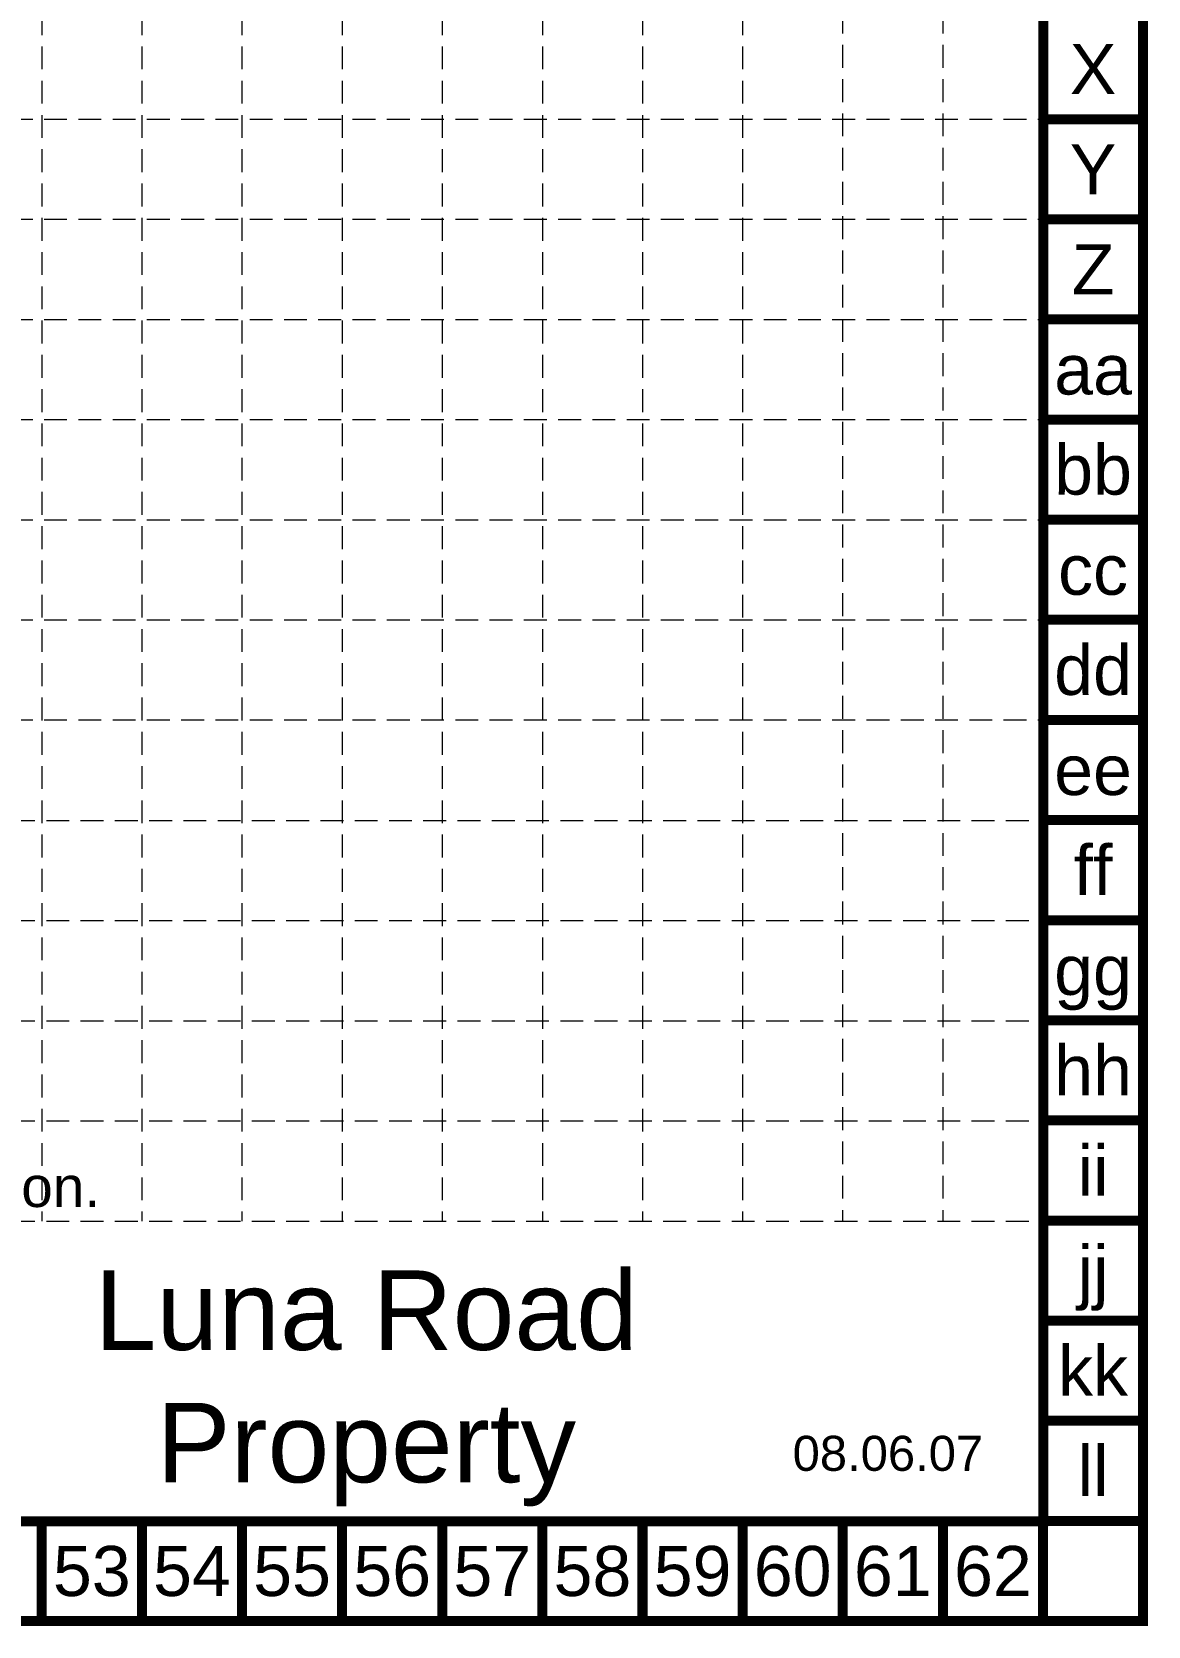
# Model space of a CAD drawing. Header units: feet. Extents: x 2175025 to 2179063, y 467811 to 470338.
# Drawn here: x 2178360 to 2179063, y 467811 to 468814 of the extents above; entities that cross this region are included whole.
import ezdxf
from ezdxf.enums import TextEntityAlignment as Align

# ---------------------------------------------------------------- set-up
doc = ezdxf.new("R2010")
doc.units = ezdxf.units.FT
doc.header["$LTSCALE"] = 0.5
doc.header["$MEASUREMENT"] = 0
doc.linetypes.add('HIDDEN', pattern=[0.375, 0.25, -0.125])
for name, color, linetype in [('BASE', 7, 'CONTINUOUS'), ('GRID', 254, 'HIDDEN'), ('LOGO', 7, 'CONTINUOUS')]:
    doc.layers.add(name, color=color, linetype=linetype)
doc.styles.add("L200'", font='ARIAL.TTF', dxfattribs={"height": 0.001969})
doc.styles.get("Standard").update_dxf_attribs({"font": 'ARIAL.TTF'})

msp = doc.modelspace()

# ---------------------------------------------------------------- linework, layer by layer
at = {"layer": 'BASE', "color": 9}
msp.add_line((2178996.7, 470271.4), (2178996.7, 467877.4), dxfattribs=at)
at = {"layer": 'BASE', "const_width": 6.3}
for points in [[(2175027.7, 467814.4), (2179059.7, 467814.4), (2179059.7, 470334.4), (2175027.7, 470334.4)], [(2175090.6, 467877.3), (2178996.9, 467877.2), (2178996.8, 470271.4), (2175091.3, 470271.5)]]:
    msp.add_lwpolyline(points, close=True, dxfattribs=at)
for points in [[(2179059.7, 468759.4), (2178996.7, 468759.4)], [(2179059.7, 468696.4), (2178996.7, 468696.4)], [(2179059.7, 468633.4), (2178996.7, 468633.4)], [(2179059.7, 468570.4), (2178996.7, 468570.4)], [(2179059.7, 468507.4), (2178996.7, 468507.4)], [(2179059.7, 468444.4), (2178996.7, 468444.4)], [(2179059.7, 468381.4), (2178996.7, 468381.4)], [(2179059.7, 468318.4), (2178996.7, 468318.4)], [(2179059.7, 468255.4), (2178996.7, 468255.4)], [(2179059.7, 468192.4), (2178996.7, 468192.4)], [(2179059.7, 468129.4), (2178996.7, 468129.4)], [(2179059.7, 468066.4), (2178996.7, 468066.4)], [(2179059.7, 468003.4), (2178996.7, 468003.4)], [(2179059.7, 467940.4), (2178996.7, 467940.4)], [(2178366.7, 467814.4), (2178366.7, 467877.4)], [(2178429.7, 467814.4), (2178429.7, 467877.4)], [(2178492.7, 467814.4), (2178492.7, 467877.4)], [(2178555.7, 467814.4), (2178555.7, 467877.4)], [(2178618.7, 467814.4), (2178618.7, 467877.4)], [(2178681.7, 467814.4), (2178681.7, 467877.4)], [(2178744.7, 467814.4), (2178744.7, 467877.4)], [(2178807.7, 467814.4), (2178807.7, 467877.4)], [(2178870.7, 467814.4), (2178870.7, 467877.4)], [(2178933.7, 467814.4), (2178933.7, 467877.4)], [(2179059.7, 467877.4), (2178996.7, 467877.4)], [(2178996.7, 467814.4), (2178996.7, 467877.4)]]:
    msp.add_lwpolyline(points, dxfattribs=at)
at = {"layer": 'GRID', "color": 252, "linetype": 'HIDDEN', "lineweight": 0, "ltscale": 115}
for p, q in [((2178366.7, 470271.4), (2178366.7, 468066.1)), ((2178429.7, 470271.4), (2178429.7, 468066.1)), ((2178492.7, 470271.4), (2178492.7, 468066.1)), ((2178555.7, 470271.4), (2178555.7, 468066.1)), ((2178618.7, 470271.4), (2178618.7, 468066.1)), ((2178681.7, 470271.4), (2178681.7, 468066.1)), ((2178744.7, 470271.4), (2178744.7, 468066.1)), ((2178807.7, 470271.4), (2178807.7, 468066.1)), ((2178870.6, 470272.4), (2178870.6, 468066.1)), ((2178933.6, 470272.4), (2178933.6, 468066.1)), ((2175090.7, 468759.4), (2178996.7, 468759.4)), ((2175090.7, 468696.4), (2178996.7, 468696.4)), ((2175090.7, 468633.4), (2178996.7, 468633.4)), ((2175090.7, 468570.4), (2178996.7, 468570.4)), ((2175090.7, 468507.4), (2178996.7, 468507.4)), ((2175090.7, 468444.4), (2178996.7, 468444.4)), ((2175090.7, 468381.4), (2178996.7, 468381.4)), ((2175092.1, 468318.1), (2178998.1, 468318.1)), ((2175092.1, 468255.1), (2178998.1, 468255.1)), ((2175092.1, 468192.1), (2178998.1, 468192.1)), ((2175092.1, 468129.1), (2178998.1, 468129.1)), ((2175092.1, 468066.1), (2178998.1, 468066.1))]:
    msp.add_line(p, q, dxfattribs=at)

# ---------------------------------------------------------------- texts
at = {"layer": 'BASE'}
for s, p in [('X', (2179028.2, 468790.9)), ('Y', (2179028.2, 468727.9)), ('Z', (2179028.2, 468664.9)), ('aa', (2179028.2, 468601.9)), ('bb', (2179028.2, 468538.9)), ('cc', (2179028.2, 468475.9)), ('dd', (2179028.2, 468412.9)), ('ee', (2179028.2, 468349.9)), ('ff', (2179028.2, 468286.9)), ('gg', (2179028.2, 468223.9)), ('hh', (2179028.2, 468160.9)), ('ii', (2179028.2, 468097.9)), ('jj', (2179028.2, 468034.9)), ('kk', (2179028.2, 467971.9)), ('ll', (2179028.2, 467908.9)), ('53', (2178398.2, 467845.9)), ('54', (2178461.2, 467845.9)), ('55', (2178524.2, 467845.9)), ('56', (2178587.2, 467845.9)), ('57', (2178650.2, 467845.9)), ('58', (2178713.2, 467845.9)), ('59', (2178776.2, 467845.9)), ('60', (2178839.2, 467845.9)), ('61', (2178902.2, 467845.9)), ('62', (2178965.2, 467845.9))]:
    msp.add_text(s, height=31.5, dxfattribs=at).set_placement(p, align=Align.MIDDLE_CENTER)
at = {"layer": 'BASE', "color": 7, "style": "L200'"}
msp.add_text('Location of construction entrance and concrete washout will be determined in the field and will be reflected on this Site Map. BMPs are not to scale; verify size/location/quantity in the field prior to installation.', height=25.5493, dxfattribs=at).set_placement((2175160, 468074.9))
at = {"layer": 'BASE'}
msp.add_text('08.06.07', height=22.05, dxfattribs=at).set_placement((2178899.1, 467908.9), align=Align.CENTER)
at = {"layer": 'LOGO', "ltscale": 100, "insert": (2178570.9, 468035), "char_height": 50, "width": 479.922, "attachment_point": 2}
msp.add_mtext('Luna Road Property', dxfattribs=at)

doc.saveas('drawing.dxf')
